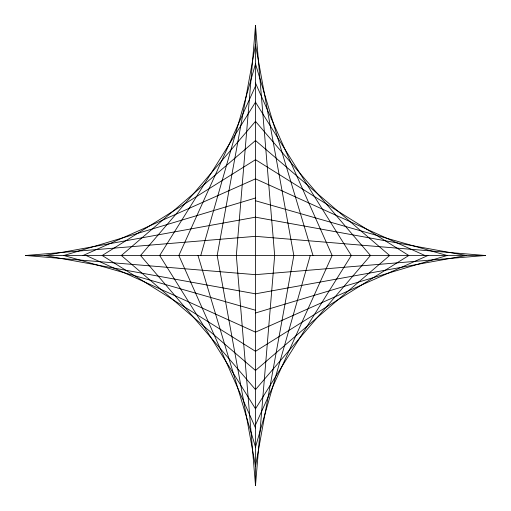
<?xml version="1.0" encoding="UTF-8"?>
<svg xmlns="http://www.w3.org/2000/svg" width="511" height="511" viewBox="0 0 511 511"><rect width="100%" height="100%" fill="white"/><g stroke="black" fill="none" stroke-linecap="round" stroke-linejoin="round"><path stroke-width="0.77" d="M255.5 25.55L236.338 255.5L255.5 485.45L274.663 255.5L255.5 25.55L255.5 485.45M200.753 255.5L255.5 63.875L312.988 255.5M310.247 255.5L255.5 447.125L198.013 255.5M255.5 86.084L178.85 255.5L255.5 427.963M255.5 424.916L332.15 255.5L255.5 83.038M83.038 255.5L255.5 178.85L424.916 255.5M427.963 255.5L255.5 332.15L86.084 255.5M255.5 198.013L63.875 255.5L255.5 310.247M255.5 312.988L447.125 255.5L255.5 200.753M25.55 255.5L255.5 236.338L485.45 255.5L255.5 274.663L25.55 255.5L485.45 255.5M255.5 44.713L217.175 255.5L255.5 466.288L293.825 255.5L255.5 44.713M255.5 102.2L159.688 255.5L255.5 408.8L351.312 255.5L255.5 102.2M255.5 121.363L140.525 255.5L255.5 389.638L370.475 255.5L255.5 121.363M255.5 140.525L121.363 255.5L255.5 370.475L389.638 255.5L255.5 140.525M255.5 159.688L102.2 255.5L255.5 351.312L408.8 255.5L255.5 159.688M255.5 217.175L44.713 255.5L255.5 293.825L466.288 255.5L255.5 217.175"/></g></svg>
